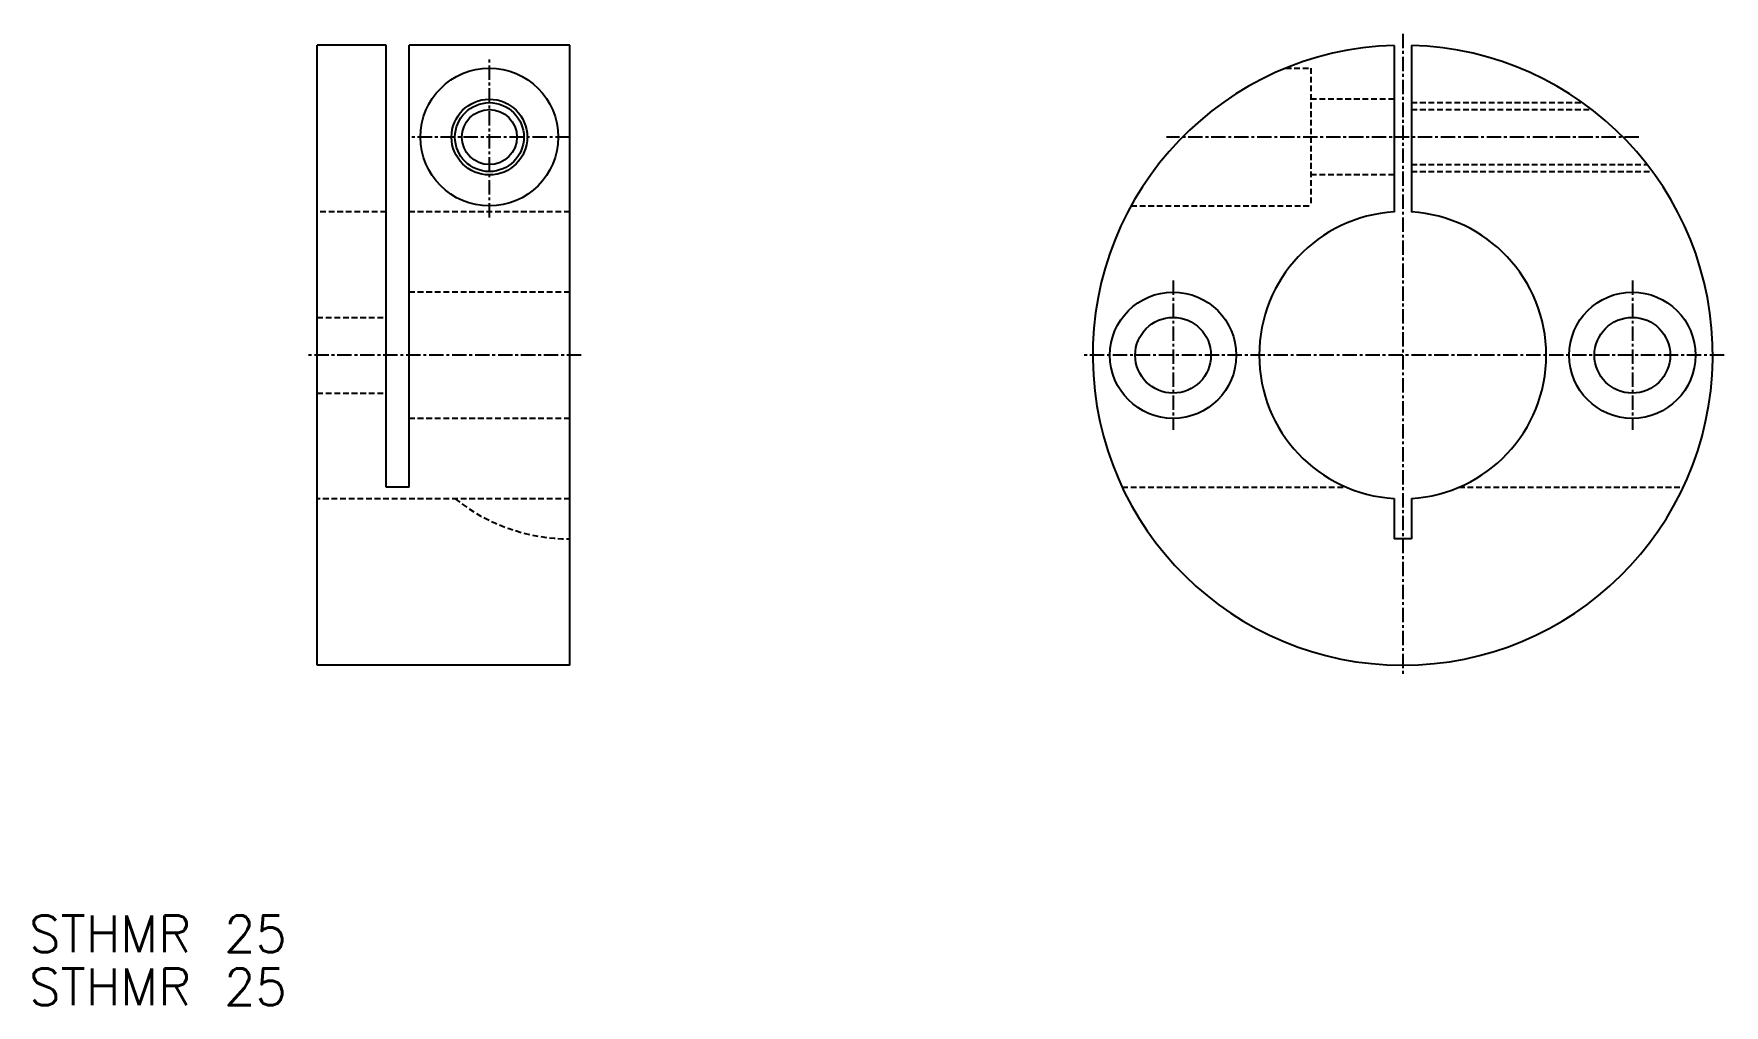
# Model space of a CAD drawing. Extents: x 103 to 251, y -169 to -85.
import ezdxf

# ---------------------------------------------------------------- set-up
doc = ezdxf.new("R2010")
doc.units = 0
doc.linetypes.add('CENTER', pattern=[2, 1.25, -0.25, 0.25, -0.25])
doc.linetypes.add('DASHED', pattern=[0.75, 0.5, -0.25])
doc.layers.get('0').update_dxf_attribs({"linetype": 'CONTINUOUS'})
doc.layers.add('CENTER', color=1, linetype='CENTER')
doc.styles.get("Standard").update_dxf_attribs({"font": 'txt.shx', "bigfont": 'bigfont.shx'})

msp = doc.modelspace()

# ---------------------------------------------------------------- linework, layer by layer
at = {"color": 7, "linetype": 'CONTINUOUS'}
for p, q in [((127.98, -139.81), (127.98, -85.81)), ((133.98, -85.81), (127.98, -85.81)), ((133.98, -124.31), (133.98, -85.81)), ((135.98, -124.31), (135.98, -85.81)), ((149.98, -85.81), (135.98, -85.81)), ((149.98, -139.81), (149.98, -85.81)), ((221.78, -85.82), (221.78, -100.34)), ((223.28, -85.82), (223.28, -100.34)), ((135.98, -124.31), (133.98, -124.31)), ((221.78, -125.29), (221.78, -128.81)), ((223.28, -125.29), (223.28, -128.81)), ((223.28, -128.81), (221.78, -128.81)), ((149.98, -139.81), (127.98, -139.81))]:
    msp.add_line(p, q, dxfattribs=at)
at = {"color": 3, "linetype": 'DASHED'}
for p, q in [((212.33, -87.81), (214.53, -87.81)), ((214.53, -87.81), (214.53, -99.81)), ((221.78, -90.51), (214.53, -90.51)), ((223.28, -90.81), (238.18, -90.81)), ((223.28, -91.41), (238.99, -91.41)), ((221.78, -97.11), (214.53, -97.11)), ((223.28, -96.21), (243.82, -96.21)), ((223.28, -96.81), (244.28, -96.81)), ((198.87, -99.81), (214.53, -99.81)), ((133.98, -100.31), (127.98, -100.31)), ((149.98, -100.31), (135.98, -100.31)), ((149.98, -107.31), (135.98, -107.31)), ((127.98, -109.51), (133.98, -109.51)), ((127.98, -116.11), (133.98, -116.11)), ((149.98, -118.31), (135.98, -118.31)), ((198.1, -124.31), (217.63, -124.31)), ((227.43, -124.31), (246.96, -124.31)), ((149.98, -125.31), (127.98, -125.31))]:
    msp.add_line(p, q, dxfattribs=at)
at = {"color": 7, "linetype": 'CONTINUOUS'}
for centre, radius in [((142.98, -93.81), 6), ((142.98, -93.81), 3.3), ((142.98, -93.81), 2.4), ((202.53, -112.81), 5.5), ((242.53, -112.81), 5.5), ((202.53, -112.81), 3.3), ((242.53, -112.81), 3.3)]:
    msp.add_circle(centre, radius, dxfattribs=at)
at = {"color": 3, "linetype": 'CONTINUOUS'}
msp.add_circle((142.98, -93.81), 3, dxfattribs=at)
at = {"color": 7, "linetype": 'CONTINUOUS'}
for radius, start, end in [(27, 91.5918, 88.4082), (12.5, 93.4398, 266.5602), (12.5, 273.4398, 86.5602)]:
    msp.add_arc((222.53, -112.81), radius, start, end, dxfattribs=at)
at = {"color": 3, "linetype": 'DASHED'}
msp.add_arc((149.98, -112.81), 16, 231.3752, 270, dxfattribs=at)
at = {"layer": 'CENTER', "color": 1, "linetype": 'CENTER'}
for p, q in [((222.53, -84.81), (222.53, -140.81)), ((142.98, -100.81), (142.98, -86.81)), ((149.98, -93.81), (135.98, -93.81)), ((243.1, -93.81), (201.96, -93.81)), ((202.53, -106.31), (202.53, -119.31)), ((242.53, -106.31), (242.53, -119.31)), ((150.98, -112.81), (126.98, -112.81)), ((250.53, -112.81), (194.53, -112.81))]:
    msp.add_line(p, q, dxfattribs=at)

# ---------------------------------------------------------------- texts
at = {"color": 7, "linetype": 'CONTINUOUS'}
for p in [(102.88, -164.8), (102.88, -169.42)]:
    msp.add_text('STHMR 25', height=3.2, dxfattribs=at).set_placement(p)

doc.saveas('drawing.dxf')
